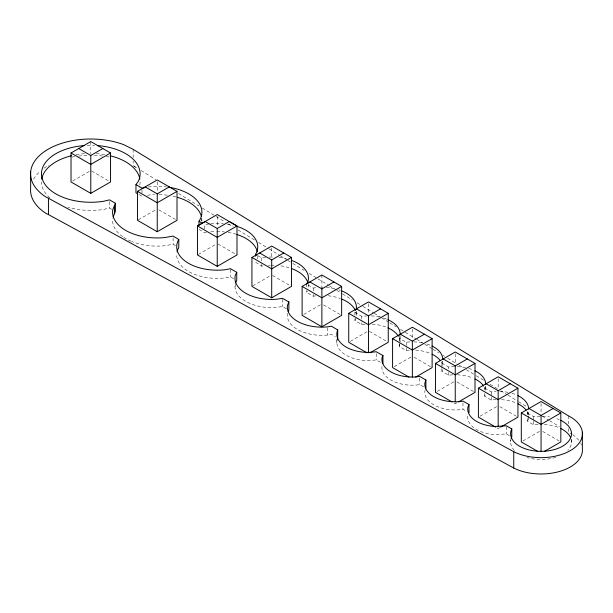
<?xml version="1.0" encoding="UTF-8"?>
<svg xmlns="http://www.w3.org/2000/svg" width="613" height="613" viewBox="0 0 613 613"><rect width="100%" height="100%" fill="white"/><g stroke="black" fill="none" stroke-linecap="round" stroke-linejoin="round"><path stroke-width="0.46" stroke-dasharray="3.06 2.3" d="M399.661 336.399L399.316 338.345L406.25 342.307L407.637 342.069A30.451 17.585 0 0 1 412.94 341.862M409.384 350.107A30.451 17.585 0 0 0 407.637 350.238L406.25 350.475L399.316 346.514L399.829 343.632M425.384 389.684L424.863 391.201A30.451 17.585 0 0 0 461.152 409.622L462.976 409.262L466.731 411.4M484.691 389.899L485.634 385.378L485.634 390.818A30.451 17.585 0 0 0 484.094 386.742M496.17 399.615A30.451 17.585 0 0 0 493.534 399.776L491.373 400.143L484.691 396.243L485.634 393.546M354.942 315.09L354.942 312.369L355.586 310.822M365.11 324.239L361.808 324.545L354.942 320.538L356.222 317.442M441.889 367.639L441.889 363.103L442.64 361.31L442.64 365.846M452.846 374.842A30.451 17.585 0 0 0 449.337 375.125L448.708 375.248L441.889 371.271L442.64 369.47M527.525 414.886L527.525 413.078L528.444 410.902L528.444 415.438M538.084 424.418A30.451 17.585 0 0 0 533.724 424.855L527.525 421.238L528.444 419.062A30.451 17.585 0 0 0 528.59 416.304M315.664 295.818L313.289 296.232L306.646 292.355L307.343 290.945M255.721 262.272L261.759 266.157L263.406 265.919M199.041 229.415L204.75 232.894L206.435 232.557M72.671 181.004L89.965 171.019M138.3 219.845L156.422 209.385M198.29 254.479L216.404 244.02M252.763 285.926L270.877 275.467M303.764 314.423L321.059 304.439M350.383 341.334L366.85 331.825M394.236 366.658L411.53 356.674M437.13 391.423L454.425 381.439M456.892 402.833L455.244 403.783L453.597 402.833M480.056 416.204L497.35 406.22M499.817 427.613L498.177 428.564L496.53 427.613M522.95 440.969L540.237 430.985M111.712 209.294L109.505 208.037L103.551 209.462A49.324 28.474 0 0 1 67.859 207.163M208.956 223.883L204.75 224.733L204.75 231.086M233.576 278.67L230.411 276.869L225.5 277.858A40.527 23.401 0 0 1 176.766 253.636M441.889 363.103L448.708 367.08L449.337 366.957A30.451 17.585 0 0 1 455.513 366.628M148.254 187.019L149.978 186.712A44.665 25.784 0 0 1 166.445 186.927M147.396 195.332L149.978 194.88A44.665 25.784 0 0 1 154.438 194.589M175.571 245.652L173.127 244.258L164.506 245.767A44.665 25.784 0 0 1 132.01 241.599M308.124 285.045L313.289 288.064L316.454 287.52M287.535 313.304A34.527 19.938 0 0 0 327.311 335.066L331.403 334.361L335.365 336.614M423.529 386.811L419.568 384.558L417.07 384.979A30.451 17.585 0 0 1 382.075 365.746M484.691 388.083L491.373 391.975L493.534 391.615A30.451 17.585 0 0 1 496.17 391.446M509.449 435.72L506.323 433.943L494.867 434.632A30.451 17.585 0 0 1 467.903 415.246M257.858 255.721L261.759 257.996L266.709 257.284M286.47 308.783L282.501 306.523L275.873 307.481A36.742 21.21 0 0 1 235.162 284.187M354.942 312.369L361.808 316.377L367.593 315.841M380.451 362.283L376.305 359.931L369.401 360.567A31.677 18.29 0 0 1 337.158 339.625M91.613 171.019L108.907 181.004M158.89 209.861L177.011 220.32M218.052 244.02L236.993 254.954M272.524 275.467L290.639 285.926M323.526 304.914L340 314.423M369.317 331.349L386.611 341.334M414.005 357.149L430.472 366.658M456.892 381.914L475.006 392.374M499.817 406.695L517.939 417.154M542.712 431.46L559.179 440.969M527.525 413.078L533.724 416.687A30.451 17.585 0 0 1 541.616 416.173M138.982 194.52L141.994 196.275M133.91 166.161L137.028 168.069L133.136 165.686L133.136 161.142M141.105 170.567L155.779 179.548M178.613 193.524L198.995 206.006M202.259 208.006L215.301 215.991M216.121 216.489L225.086 221.983M228.35 223.983L233.246 226.979M238.135 229.967L254.441 239.959M258.525 242.449L268.302 248.441M269.122 248.939L279.72 255.429M280.539 255.928L287.06 259.927M287.872 260.425L291.957 262.916M292.769 263.421L304.186 270.41M309.075 273.406L317.228 278.394M318.047 278.892L328.645 285.382M329.465 285.88L335.985 289.88M336.798 290.378L341.694 293.374M342.506 293.872L352.291 299.864M357.187 302.86L362.076 305.849M362.896 306.354L373.493 312.845M374.305 313.343L380.834 317.335M381.646 317.833L388.987 322.323M389.799 322.829L396.327 326.821M400.404 329.319L404.48 331.809M405.293 332.307L415.898 338.797M416.71 339.303L424.05 343.793M424.863 344.291L432.203 348.782M433.016 349.287L438.724 352.781M442.801 355.272L444.433 356.276M447.697 358.268L458.294 364.758M459.114 365.256L463.19 367.754M466.447 369.754L475.42 375.24M476.232 375.746L483.573 380.236M490.094 384.228L497.434 388.726M500.698 390.719L507.219 394.711M508.039 395.209L517.824 401.201M518.636 401.699L526.789 406.695M542.283 416.181L548.804 420.173M549.623 420.671L559.408 426.663M571.515 439.521L571.515 442.241M568.374 415.813L568.374 423.981M568.374 428.525L568.374 432.157A41.37 23.884 0 0 1 571.799 434.104M541.064 403.408L541.064 413.691M533.724 416.687L533.724 420.319M533.724 421.223L533.724 424.855M528.444 416.342L528.444 419.062M527.525 418.518L527.525 421.238M510.614 439.782L510.614 441.598M506.323 426.686L506.323 433.943M498.177 378.65L498.177 388.926M491.373 391.975L491.373 400.143M484.691 393.523L484.691 396.243M462.976 402.91L462.976 409.262M455.244 353.862L455.244 364.145M448.708 367.08L448.708 368.896M448.708 372.528L448.708 375.248M441.889 368.543L441.889 371.271M419.568 378.206L419.568 384.558M412.357 329.097L412.357 339.38M406.25 342.307L406.25 346.843M406.25 347.755L406.25 350.475M400.159 336.322L400.159 341.763A31.677 18.29 0 0 0 398.848 337.05M399.331 338.269L399.316 342.882M399.331 343.717L399.316 346.514M376.305 353.578L376.305 359.931M368.497 303.78L368.497 314.055M361.808 316.377L361.808 319.097M361.808 322.729L361.808 324.545M356.222 311.09L356.222 315.626M354.942 318.722L354.942 320.538M336.836 340.085L336.836 342.813M327.311 327.802L327.311 335.066M321.879 274.999L321.879 287.145M313.289 288.064L313.289 290.784M313.289 294.416L313.289 296.232M306.646 285.091L306.646 286.907M306.646 290.539L306.646 292.355M282.501 299.267L282.501 306.523M271.705 247.897L271.705 258.173M261.759 257.996L261.759 263.437M261.759 264.349L261.759 266.157M235.2 283.367L235.2 288.815M230.411 269.613L230.411 276.869M217.232 216.427L217.232 226.718M201.692 218.32L201.692 221.04M173.127 237.905L173.127 244.258M157.242 181.816L157.242 192.091M141.994 189.923L141.994 194.459M133.136 149.342L133.136 157.51M109.505 201.685L109.505 208.037M90.785 141.58L90.785 153.725M572.596 434.632A41.37 23.884 0 0 1 578.772 440.264M580.718 443.291A41.37 23.884 0 0 1 581.492 445.023M87.115 145.396A49.324 28.474 0 0 1 94.463 145.396M210.688 223.699A40.527 23.401 0 0 1 223.339 223.661M227.139 224.097A40.527 23.401 0 0 1 232.611 225.14M269.26 257.069A36.742 21.21 0 0 1 274.524 257.085M279.007 257.445A36.742 21.21 0 0 1 286.34 258.778M320.951 287.282A34.527 19.938 0 0 1 322.767 287.282M326.354 287.443A34.527 19.938 0 0 1 334.231 288.593M338.774 289.819A34.527 19.938 0 0 1 340.506 290.424M371.271 315.902A31.677 18.29 0 0 1 379.34 316.936M383.546 318.032A31.677 18.29 0 0 1 387.056 319.296M413.829 341.878A30.451 17.585 0 0 1 422.487 342.859M426.924 344A30.451 17.585 0 0 1 430.295 345.234M457.275 366.666A30.451 17.585 0 0 1 467.842 368.198M468.746 368.444A30.451 17.585 0 0 1 472.194 369.601M499.725 391.431A30.451 17.585 0 0 1 508.376 392.427M511.932 393.301A30.451 17.585 0 0 1 516.177 394.81M542.497 416.189A30.451 17.585 0 0 1 549.486 416.855M556.773 418.687A30.451 17.585 0 0 1 559.248 419.644M131.22 241.277A44.665 25.784 0 0 1 123.389 237.139M122.715 236.672A44.665 25.784 0 0 1 112.677 218.626M158.959 194.559A44.665 25.784 0 0 1 168.353 195.348M172.989 196.191A44.665 25.784 0 0 1 176.559 197.072M201.815 218.642A44.665 25.784 0 0 1 201.884 221.178M257.69 256.272A40.527 23.401 0 0 1 257.184 258.878M210.688 231.86A40.527 23.401 0 0 1 215.983 231.568M216.872 231.553A40.527 23.401 0 0 1 224.297 231.913M228.067 232.411A40.527 23.401 0 0 1 236.12 234.25M268.394 265.276A36.742 21.21 0 0 1 270.134 265.207M271.015 265.191A36.742 21.21 0 0 1 275.398 265.299M280.884 265.866A36.742 21.21 0 0 1 290.616 268.218M308.209 283.995A36.742 21.21 0 0 1 308.377 287.696M328.139 295.765A34.527 19.938 0 0 1 340.506 298.585M355.984 312.239A34.527 19.938 0 0 1 356.345 316.584M372.191 324.124A31.677 18.29 0 0 1 387.056 327.465M415.583 350.123A30.451 17.585 0 0 1 430.295 353.402M441.161 361.908A30.451 17.585 0 0 1 442.44 364.888M457.275 374.827A30.451 17.585 0 0 1 472.194 377.761M501.48 399.676A30.451 17.585 0 0 1 516.177 402.971M527.004 411.499A30.451 17.585 0 0 1 528.276 414.48M571.224 439.483A30.451 17.585 0 0 1 567.814 450.325M555.807 457.306A30.451 17.585 0 0 1 527.088 457.543M514.414 450.432A30.451 17.585 0 0 1 510.836 439.766M544.267 424.434A30.451 17.585 0 0 1 559.248 427.813M140.109 181.954A49.324 28.474 0 0 1 139.159 187.517M49.937 197.907A49.324 28.474 0 0 1 41.469 181.954M76.127 154.767A49.324 28.474 0 0 1 85.268 153.656M96.302 153.656A49.324 28.474 0 0 1 105.451 154.767M33.592 179.211A60.235 34.78 0 0 1 40.435 171.042M44.013 168.223A60.235 34.78 0 0 1 48.948 165.112M71.913 157.104A60.235 34.78 0 0 1 74.755 156.606M78.571 156.077A60.235 34.78 0 0 1 87.766 155.395M94.249 155.411A60.235 34.78 0 0 1 102.532 156.024M106.156 156.507A60.235 34.78 0 0 1 109.696 157.112"/><path stroke-width="0.92" d="M399.829 335.464L400.159 333.602A31.677 18.29 0 0 0 387.891 319.664M84.349 145.557A49.324 28.474 0 0 0 42.42 179.341A49.324 28.474 0 0 0 103.551 201.294L109.505 199.869L115.39 203.225L112.8 209.623A44.665 25.784 0 0 0 164.506 237.599L173.127 236.089L178.735 239.468A40.527 23.401 0 0 0 225.5 269.697L230.411 268.701L236.748 272.31L235.361 275.107A36.742 21.21 0 0 0 275.873 299.313L282.501 298.355L288.853 301.971L287.535 305.136A34.527 19.938 0 0 0 327.311 326.898L331.403 326.193L337.679 329.894A31.677 18.29 0 0 0 369.401 352.406L376.305 351.762L382.933 355.532L382.075 357.578A30.451 17.585 0 0 0 417.07 376.811L419.568 376.39L425.912 379.999L424.863 383.033A30.451 17.585 0 0 0 461.152 401.454L462.976 401.101L468.983 404.519L468.983 412.687M113.129 216.971L115.39 211.385L115.39 203.225M288.194 311.718L288.853 310.14L288.853 301.971M468.983 404.519L467.903 407.078A30.451 17.585 0 0 0 494.867 426.472L506.323 425.774L511.794 428.893A30.451 17.585 0 0 0 528.59 449.796A30.451 17.585 0 0 0 566.803 443.145A30.451 17.585 0 0 0 560.811 420.372M235.706 282.578L236.748 280.478L236.748 272.31M306.646 284.187L308.04 281.367A36.742 21.21 0 0 0 291.436 260.341M337.158 339.625A31.677 18.29 0 0 1 337.679 338.062L337.74 337.97M137.473 193.639L135.963 192.758L135.963 184.59L138.431 181.157A49.324 28.474 0 0 0 97.229 145.557M255.521 256.165L255.721 254.104A40.527 23.401 0 0 0 236.12 226.09M169.295 187.325A44.665 25.784 0 0 1 199.041 221.247L202.574 223.461M71.024 152.989L90.785 141.58L110.555 152.989L110.555 181.954L90.785 193.363L71.024 181.954L71.024 152.989L90.785 164.399L110.555 152.989M78.748 148.53L90.785 155.487L102.831 148.53M137.481 191.356L157.242 179.946L177.011 191.356L177.011 220.32L157.242 231.729L137.481 220.32L137.481 191.356L157.242 202.765L177.011 191.356M145.204 186.896L157.242 193.854L169.288 186.896M217.232 228.48L229.27 221.531L236.993 225.967L236.993 254.954L217.232 266.364L197.463 254.954L197.463 225.967L217.232 214.558L236.993 225.967L217.232 237.384L197.463 225.967L205.186 221.531L217.232 228.48L217.232 266.364M251.935 257.437L271.705 246.028L291.466 257.437L291.466 286.401L271.705 297.811L251.935 286.401L251.935 257.437L271.705 268.846L291.466 257.437M259.659 252.977L271.705 259.935L283.742 252.977M302.117 286.409L321.879 274.999L341.648 286.409L341.648 315.373L321.879 326.783L302.117 315.373L302.117 286.409L321.879 297.818L341.648 286.409M309.841 281.949L321.879 288.907L333.924 281.949M366.85 352.743L348.736 342.284L348.736 313.32L368.497 301.91L388.259 313.32L388.259 342.284L370.145 352.743M356.452 308.86L368.497 315.818L380.543 308.86M388.259 313.32L368.497 324.729L348.736 313.32M409.063 377.118L392.588 367.608L392.588 338.644L412.357 327.235L432.119 338.644L432.119 367.608L415.652 377.118M400.312 334.185L412.357 341.135L424.395 334.185M432.119 338.644L412.357 350.054L392.588 338.644M451.95 401.883L435.483 392.374L435.483 363.402L455.244 351.992L475.006 363.402L475.006 392.374L458.539 401.883M443.199 358.95L455.244 365.9L467.29 358.95M475.006 363.402L455.244 374.819L435.483 363.402M495.702 427.138L478.408 417.154L478.408 388.19L498.177 376.78L517.939 388.19L517.939 417.154L500.645 427.138M486.132 383.73L498.177 390.688L510.215 383.73M517.939 388.19L498.177 399.599L478.408 388.19M537.77 451.429L521.303 441.919L521.303 412.955L541.064 401.538L560.826 412.955L560.826 441.919L544.359 451.429M529.019 408.496L541.064 415.445L553.11 408.496M560.826 412.955L541.064 424.365L521.303 412.955M144.752 187.632L141.994 188.114L135.963 184.59M48.442 198.237L45.814 196.926A60.235 34.78 0 0 1 45.186 151.066A60.235 34.78 0 0 1 123.857 144.722L133.136 149.342L568.374 415.813A41.37 23.884 0 0 1 572.136 449.521A41.37 23.884 0 0 1 513.748 451.697L48.442 198.237L48.442 214.581L513.748 468.033A41.37 23.884 0 0 0 559.324 471.527A41.37 23.884 0 0 0 582.35 448.563L582.35 432.219M48.442 214.581L45.814 213.27A60.235 34.78 0 0 1 30.65 188.13L30.65 171.786M255.521 254.357L257.077 255.261M541.064 415.445L541.064 451.459M513.748 451.697L513.748 468.033M511.794 428.893L511.794 437.061A30.451 17.585 0 0 0 511.073 438.847M498.177 390.688L498.177 426.694M455.244 365.9L455.244 401.913M425.912 379.999L425.912 388.167M412.357 341.135L412.357 377.148M382.933 355.532L382.933 363.693M368.497 315.818L368.497 352.766M337.74 329.802L337.679 338.062M321.879 288.907L321.879 326.783M271.705 259.935L271.705 297.811M199.041 221.247L198.949 224.971M178.843 239.346L178.735 247.637A40.527 23.401 0 0 0 177.05 251.905M157.242 193.854L157.242 231.729M114.447 205.547L114.447 213.707M90.785 155.487L90.785 193.363M342.154 291.068A34.527 19.938 0 0 1 356.222 309.274M432.073 346.046A30.451 17.585 0 0 1 442.808 359.471M474.922 370.788A30.451 17.585 0 0 1 485.695 384.466M517.954 395.623A30.451 17.585 0 0 1 528.628 409.063M236.97 234.518A40.527 23.401 0 0 1 257.406 251.897M387.891 327.825A31.677 18.29 0 0 1 398.427 336.299M560.811 428.533A30.451 17.585 0 0 1 570.619 437.682M517.954 403.791A30.451 17.585 0 0 1 526.046 410.066M474.922 378.949A30.451 17.585 0 0 1 483.642 386.014M432.073 354.214A30.451 17.585 0 0 1 440.195 360.482M342.154 299.236A34.527 19.938 0 0 1 355.379 310.538M291.436 268.509A36.742 21.21 0 0 1 308.025 283.214M177.441 197.325A44.665 25.784 0 0 1 201.309 216.128M41.707 179.165A49.324 28.474 0 0 1 71.453 155.756M110.125 155.756A49.324 28.474 0 0 1 139.871 179.165"/></g></svg>
